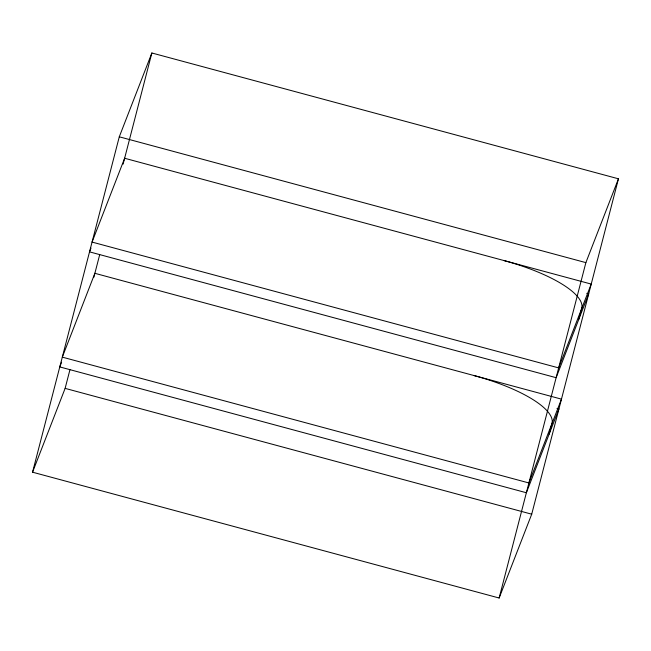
<?xml version="1.0" encoding="UTF-8"?>
<svg xmlns="http://www.w3.org/2000/svg" width="651" height="651" viewBox="0 0 651 651"><rect width="100%" height="100%" fill="white"/><g stroke="black" fill="none" stroke-linecap="round" stroke-linejoin="round"><path stroke-width="0.98" d="M32.55 472.195L119.288 136.808L151.862 52.983L618.45 178.805L531.712 514.192L499.138 598.017L32.55 472.195L65.124 388.37L69.958 369.687M93.866 277.228L99.717 254.606M123.112 164.125L151.862 52.983M499.138 598.017L585.876 262.63L618.45 178.805M90.994 248.096L89.529 251.864L556.125 377.686L588.691 293.861L586.73 293.332M61.609 362.208L59.778 366.92L526.366 492.742L558.94 408.918L556.979 408.389M119.288 136.808L585.876 262.63M65.124 388.37L531.712 514.192M503.736 260.49A90.66 26.813 14.5 0 1 581.449 309.225L578.926 319.006A90.66 26.813 14.5 0 0 579.455 315.67M473.985 375.546A90.66 26.813 14.5 0 1 551.698 424.281L549.167 434.071A90.66 26.813 14.5 0 0 549.607 432.443M124.634 158.258L92.06 242.082L558.656 367.905L591.222 284.08L124.634 158.258M94.875 273.314L62.309 357.139L528.897 482.961L561.471 399.136L94.875 273.314"/></g></svg>
